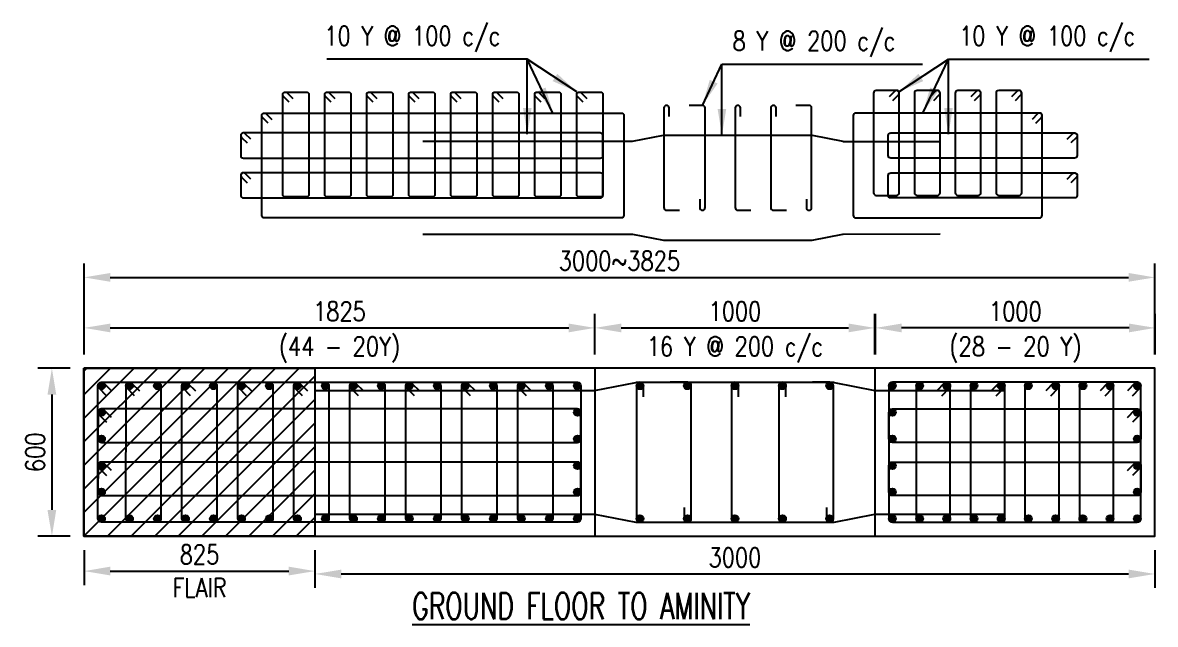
# Model space of a CAD drawing. Extents: x -69352 to 1013721, y -547461 to -186867.
# Drawn here: x 203665 to 219849, y -491610 to -483007 of the extents above; entities that cross this region are included whole.
import ezdxf
from ezdxf.enums import TextEntityAlignment as Align

# ---------------------------------------------------------------- set-up
doc = ezdxf.new("R2010")
doc.units = 0
doc.header["$LTSCALE"] = 500
doc.header["$MEASUREMENT"] = 0
doc.header["$PDMODE"] = 35
doc.header["$PDSIZE"] = -15
doc.linetypes.add('HIDDEN2', pattern=[0.1875, 0.125, -0.0625])
doc.layers.get('DEFPOINTS').update_dxf_attribs({"color": 4})
for name, color, linetype in [('S-COLUMN', 1, 'Continuous'), ('S-DIM-1', 5, 'Continuous'), ('S-REINFORCEMENT', 6, 'Continuous'), ('S-STIRUPS)', 3, 'Continuous'), ('S-TEXT', 2, 'Continuous'), ('S-TEXT-1 @ 1', 4, 'Continuous')]:
    doc.layers.add(name, color=color, linetype=linetype)
doc.styles.add('ROMANS', font='simplex.shx', dxfattribs={"width": 0.8, "height": 275})
doc.dimstyles.new('dim25', dxfattribs={"dimtxt": 250, "dimasz": 250, "dimexe": 200, "dimexo": 200, "dimgap": 100, "dimtad": 1, "dimdec": 0, "dimlfac": 0.25, "dimzin": 0, "dimdsep": 46, "dimtxsty": 'ROMANS', "dimcen": 0, "dimclrd": 5, "dimclre": 5, "dimclrt": 4, "dimadec": 0, "dimazin": 0, "dimtfac": 1, "dimtdec": 0, "dimtix": 1, "dimtofl": 0, "dimtmove": 2, "dimatfit": 3, "dimfxl": 0, "dimtolj": 1, "dimtzin": 0, "dimlwd": -1, "dimlwe": -1, "dimarcsym": 0})

# ---------------------------------------------------------------- blocks, each defined once
blk = doc.blocks.new('*D1314')
at = {"layer": 'DEFPOINTS', "color": 0}
for p in [(204542, -487949), (204083, -490349), (204542, -490349)]:
    blk.add_point(p, dxfattribs=at)
at = {"layer": 'S-DIM-1', "color": 5}
for p, q in [((204342, -487949), (203883, -487949)), ((204083, -488324), (204083, -489974)), ((204342, -490349), (203883, -490349))]:
    blk.add_line(p, q, dxfattribs=at)
for points in [[(204145, -488324), (204020, -488324), (204083, -487949)], [(204020, -489974), (204145, -489974), (204083, -490349)]]:
    blk.add_solid(points, dxfattribs=at)
at = {"layer": 'S-DIM-1', "color": 4, "insert": (203845, -489149), "char_height": 275, "attachment_point": 5, "rotation": 90, "style": 'ROMANS'}
blk.add_mtext('\\A1;{600}', dxfattribs=at)
blk = doc.blocks.new('*D1315')
at = {"layer": 'DEFPOINTS', "color": 0}
for p in [(219842, -486649), (204542, -487949), (219842, -487949)]:
    blk.add_point(p, dxfattribs=at)
at = {"layer": 'S-DIM-1', "color": 5}
for p, q in [((204542, -487749), (204542, -486449)), ((219842, -487749), (219842, -486449)), ((204917, -486649), (219467, -486649))]:
    blk.add_line(p, q, dxfattribs=at)
for points in [[(204917, -486586), (204917, -486711), (204542, -486649)], [(219467, -486711), (219467, -486586), (219842, -486649)]]:
    blk.add_solid(points, dxfattribs=at)
at = {"layer": 'S-DIM-1', "color": 4, "insert": (212192, -486411), "char_height": 275, "attachment_point": 5, "style": 'ROMANS'}
blk.add_mtext('\\A1;{3000~3825}', dxfattribs=at)
blk = doc.blocks.new('*D1316')
at = {"layer": 'DEFPOINTS', "color": 0}
for p in [(211842, -487371), (204542, -487949), (211842, -487949)]:
    blk.add_point(p, dxfattribs=at)
at = {"layer": 'S-DIM-1', "color": 5}
for p, q in [((204542, -487749), (204542, -487171)), ((211842, -487749), (211842, -487171)), ((204917, -487371), (211467, -487371))]:
    blk.add_line(p, q, dxfattribs=at)
for points in [[(204917, -487309), (204917, -487434), (204542, -487371)], [(211467, -487434), (211467, -487309), (211842, -487371)]]:
    blk.add_solid(points, dxfattribs=at)
at = {"layer": 'S-DIM-1', "color": 4, "char_height": 275, "attachment_point": 5, "style": 'ROMANS'}
for s, insert in [('\\A1;{\\Fsimplex.shx|c1;\\W0.8;1825', (208192, -487134)), ('(44 - 20Y)}', (208192, -487681))]:
    blk.add_mtext(s, dxfattribs=dict(at, insert=insert))
blk = doc.blocks.new('*D1317')
at = {"layer": 'DEFPOINTS', "color": 0}
for p in [(215842, -487371), (211842, -487949), (215842, -487949)]:
    blk.add_point(p, dxfattribs=at)
at = {"layer": 'S-DIM-1', "color": 5}
for p, q in [((211842, -487749), (211842, -487171)), ((215842, -487749), (215842, -487171)), ((212217, -487371), (215467, -487371))]:
    blk.add_line(p, q, dxfattribs=at)
for points in [[(212217, -487309), (212217, -487434), (211842, -487371)], [(215467, -487434), (215467, -487309), (215842, -487371)]]:
    blk.add_solid(points, dxfattribs=at)
at = {"layer": 'S-DIM-1', "color": 4, "char_height": 275, "attachment_point": 5, "style": 'ROMANS'}
for s, insert in [('\\A1;{\\Fsimplex.shx|c1;\\W0.8;1000', (213842, -487134)), ('16 Y @ 200 c/c}', (213842, -487681))]:
    blk.add_mtext(s, dxfattribs=dict(at, insert=insert))
blk = doc.blocks.new('*D1318')
at = {"layer": 'DEFPOINTS', "color": 0}
for p in [(215849, -487371), (215849, -487949), (219849, -487949)]:
    blk.add_point(p, dxfattribs=at)
at = {"layer": 'S-DIM-1', "color": 5}
for p, q in [((215849, -487749), (215849, -487171)), ((219849, -487749), (219849, -487171)), ((219474, -487371), (216224, -487371))]:
    blk.add_line(p, q, dxfattribs=at)
for points in [[(216224, -487309), (216224, -487434), (215849, -487371)], [(219474, -487434), (219474, -487309), (219849, -487371)]]:
    blk.add_solid(points, dxfattribs=at)
at = {"layer": 'S-DIM-1', "color": 4, "char_height": 275, "attachment_point": 5, "style": 'ROMANS'}
for s, insert in [('\\A1;\\Fsimplex.shx|c1;\\W0.8;1000', (217849, -487134)), ('(28 - 20 Y)', (217849, -487681))]:
    blk.add_mtext(s, dxfattribs=dict(at, insert=insert))
blk = doc.blocks.new('*D1319')
at = {"layer": 'DEFPOINTS', "color": 0}
for p in [(204542, -490349), (207842, -490349), (207842, -490848)]:
    blk.add_point(p, dxfattribs=at)
at = {"layer": 'S-DIM-1', "color": 5}
for p, q in [((204542, -490549), (204542, -491048)), ((207842, -490549), (207842, -491048)), ((204917, -490848), (207467, -490848))]:
    blk.add_line(p, q, dxfattribs=at)
for points in [[(204917, -490785), (204917, -490910), (204542, -490848)], [(207467, -490910), (207467, -490785), (207842, -490848)]]:
    blk.add_solid(points, dxfattribs=at)
at = {"layer": 'S-DIM-1', "color": 4, "char_height": 275, "attachment_point": 5, "style": 'ROMANS'}
for s, insert in [('\\A1;825', (206192, -490610)), ('FLAIR', (206192, -491085))]:
    blk.add_mtext(s, dxfattribs=dict(at, insert=insert))
blk = doc.blocks.new('*D1320')
at = {"layer": 'DEFPOINTS', "color": 0}
for p in [(207842, -490349), (219842, -490349), (219842, -490889)]:
    blk.add_point(p, dxfattribs=at)
at = {"layer": 'S-DIM-1', "color": 5}
for p, q in [((207842, -490549), (207842, -491089)), ((219842, -490549), (219842, -491089)), ((208217, -490889), (219467, -490889))]:
    blk.add_line(p, q, dxfattribs=at)
for points in [[(208217, -490827), (208217, -490952), (207842, -490889)], [(219467, -490952), (219467, -490827), (219842, -490889)]]:
    blk.add_solid(points, dxfattribs=at)
at = {"layer": 'S-DIM-1', "color": 4, "insert": (213842, -490652), "char_height": 275, "attachment_point": 5, "style": 'ROMANS'}
blk.add_mtext('\\A1;3000', dxfattribs=at)

msp = doc.modelspace()

# ---------------------------------------------------------------- hatches: boundary and pattern name
at = {"layer": 'S-COLUMN', "linetype": 'HIDDEN2', "ltscale": 1000}
h = msp.add_hatch(dxfattribs=at)
h.set_pattern_fill('ANSI31', color=252, scale=75)
h.set_pattern_definition([(45, (204541.5, -490348.87), (-168.38, 168.38), [])])
h.paths.add_polyline_path([(204541.506, -487948.872), (204541.506, -490348.872), (207841.506, -490348.872), (207841.506, -487948.872)])

# ---------------------------------------------------------------- linework, layer by layer
at = {"layer": 'S-COLUMN', "color": 8, "linetype": 'HIDDEN2', "ltscale": 1000}
for p, q in [((211841.506, -487948.872), (211841.506, -490348.872)), ((215841.506, -487948.872), (215841.506, -490348.872))]:
    msp.add_line(p, q, dxfattribs=at)
at = {"layer": 'S-COLUMN', "color": 10, "linetype": 'HIDDEN2', "ltscale": 1000}
msp.add_lwpolyline([(204541.506, -487948.872), (207841.506, -487948.872), (207841.506, -490348.872), (204541.506, -490348.872)], close=True, dxfattribs=at)
at = {"layer": 'S-COLUMN', "color": 10, "ltscale": 5}
msp.add_lwpolyline([(204541.506, -487948.872), (204541.506, -490348.872), (219841.506, -490348.872), (219841.506, -487948.872)], close=True, dxfattribs=at)
at = {"layer": 'S-REINFORCEMENT', "color": 5, "const_width": 50}
for points in [[(204791.506, -488173.867, -1), (204791.506, -488223.867, -1)], [(205191.505, -488173.867, 1), (205191.505, -488223.867, 1)], [(205591.505, -488173.867, 1), (205591.505, -488223.867, 1)], [(205991.505, -488173.868, 1), (205991.505, -488223.868, 1)], [(206391.504, -488173.868, 1), (206391.504, -488223.868, 1)], [(206791.504, -488173.868, 1), (206791.504, -488223.868, 1)], [(207191.503, -488173.869, 1), (207191.503, -488223.869, 1)], [(207591.503, -488173.869, 1), (207591.503, -488223.869, 1)], [(207991.503, -488173.869, 1), (207991.503, -488223.869, 1)], [(208391.502, -488173.869, 1), (208391.502, -488223.869, 1)], [(208791.502, -488173.87, 1), (208791.502, -488223.87, 1)], [(209191.502, -488173.87, 1), (209191.502, -488223.87, 1)], [(209591.501, -488173.87, 1), (209591.501, -488223.87, 1)], [(209991.501, -488173.871, 1), (209991.501, -488223.871, 1)], [(210391.501, -488173.871, 1), (210391.501, -488223.871, 1)], [(210791.5, -488173.871, 1), (210791.5, -488223.871, 1)], [(211191.5, -488173.871, 1), (211191.5, -488223.871, 1)], [(211591.501, -488173.867, 1), (211591.501, -488223.867, 1)], [(212510.129, -488198.873, -1), (212460.129, -488198.873, -1)], [(213138.793, -488198.866, 1), (213188.793, -488198.866, 1)], [(213867.469, -488198.867, -1), (213817.469, -488198.867, -1)], [(214546.148, -488198.867, -1), (214496.148, -488198.867, -1)], [(215169.609, -488198.872, 1), (215219.609, -488198.872, 1)], [(216091.512, -488173.867, -1), (216091.512, -488223.867, -1)], [(216480.403, -488173.834, -1), (216480.403, -488223.834, -1)], [(216869.291, -488173.835, -1), (216869.291, -488223.835, -1)], [(217258.179, -488173.835, -1), (217258.179, -488223.835, -1)], [(217647.068, -488173.836, -1), (217647.068, -488223.836, -1)], [(218035.956, -488173.837, -1), (218035.956, -488223.837, -1)], [(218424.844, -488173.837, -1), (218424.844, -488223.837, -1)], [(218813.733, -488173.838, -1), (218813.733, -488223.838, -1)], [(219202.621, -488173.838, -1), (219202.621, -488223.838, -1)], [(219591.507, -488173.867, 1), (219591.507, -488223.867, 1)], [(204791.506, -488603.893, 1), (204791.506, -488553.893, 1)], [(211591.5, -488603.893, -1), (211591.5, -488553.893, -1)], [(216091.513, -488603.893, 1), (216091.513, -488553.893, 1)], [(219591.507, -488603.893, -1), (219591.507, -488553.893, -1)], [(204791.506, -488983.889, 1), (204791.506, -488933.889, 1)], [(211591.5, -488983.889, -1), (211591.5, -488933.889, -1)], [(216091.513, -488983.889, 1), (216091.513, -488933.889, 1)], [(219591.507, -488983.889, -1), (219591.507, -488933.889, -1)], [(204791.506, -489363.885, 1), (204791.506, -489313.885, 1)], [(211591.5, -489363.885, -1), (211591.5, -489313.885, -1)], [(216091.513, -489363.885, 1), (216091.513, -489313.885, 1)], [(219591.507, -489363.885, -1), (219591.507, -489313.885, -1)], [(204791.506, -489743.881, 1), (204791.506, -489693.881, 1)], [(211591.5, -489743.881, -1), (211591.5, -489693.881, -1)], [(216091.513, -489743.881, 1), (216091.513, -489693.881, 1)], [(219591.507, -489743.881, -1), (219591.507, -489693.881, -1)], [(204791.506, -490123.876, 1), (204791.506, -490073.876, 1)], [(205191.505, -490123.877, -1), (205191.505, -490073.877, -1)], [(205591.505, -490123.877, -1), (205591.505, -490073.877, -1)], [(205991.505, -490123.877, -1), (205991.505, -490073.877, -1)], [(206391.504, -490123.878, -1), (206391.504, -490073.878, -1)], [(206791.504, -490123.878, -1), (206791.504, -490073.878, -1)], [(207191.503, -490123.878, -1), (207191.503, -490073.878, -1)], [(207591.503, -490123.878, -1), (207591.503, -490073.878, -1)], [(207991.503, -490123.879, -1), (207991.503, -490073.879, -1)], [(208391.502, -490123.879, -1), (208391.502, -490073.879, -1)], [(208791.502, -490123.879, -1), (208791.502, -490073.879, -1)], [(209191.502, -490123.879, -1), (209191.502, -490073.879, -1)], [(209591.501, -490123.88, -1), (209591.501, -490073.88, -1)], [(209991.501, -490123.88, -1), (209991.501, -490073.88, -1)], [(210391.501, -490123.88, -1), (210391.501, -490073.88, -1)], [(210791.5, -490123.881, -1), (210791.5, -490073.881, -1)], [(211191.5, -490123.881, -1), (211191.5, -490073.881, -1)], [(211591.501, -490123.876, -1), (211591.501, -490073.876, -1)], [(212510.129, -490098.637, 1), (212460.129, -490098.637, 1)], [(213138.793, -490098.63, -1), (213188.793, -490098.63, -1)], [(213867.469, -490098.631, 1), (213817.469, -490098.631, 1)], [(214546.148, -490098.631, 1), (214496.148, -490098.631, 1)], [(215169.609, -490098.636, -1), (215219.609, -490098.636, -1)], [(216091.512, -490123.876, 1), (216091.512, -490073.876, 1)], [(216480.403, -490123.844, 1), (216480.403, -490073.844, 1)], [(216869.291, -490123.844, 1), (216869.291, -490073.844, 1)], [(217258.179, -490123.845, 1), (217258.179, -490073.845, 1)], [(217647.068, -490123.846, 1), (217647.068, -490073.846, 1)], [(218035.956, -490123.846, 1), (218035.956, -490073.846, 1)], [(218424.844, -490123.847, 1), (218424.844, -490073.847, 1)], [(218813.733, -490123.847, 1), (218813.733, -490073.847, 1)], [(219202.621, -490123.848, 1), (219202.621, -490073.848, 1)], [(219591.507, -490123.876, -1), (219591.507, -490073.876, -1)]]:
    msp.add_lwpolyline(points, format="xyb", close=True, dxfattribs=at)
at = {"layer": 'S-REINFORCEMENT', "color": 5}
for centre in [(204791.506, -488198.867, -1832875.908), (205191.505, -488198.867, -1725061.202), (205591.505, -488198.867, -1617246.496), (205991.505, -488198.868, -1509431.79), (206391.504, -488198.868, -1401617.084), (206791.504, -488198.868, -1293802.378), (207191.503, -488198.869, -1185987.672), (207591.503, -488198.869, -1078172.966), (207991.503, -488198.869, -970358.261), (208391.502, -488198.869, -862543.555), (208791.502, -488198.87, -754728.849), (209191.502, -488198.87, -646914.143), (209591.501, -488198.87, -539099.437), (209991.501, -488198.871, -431284.731), (210391.501, -488198.871, -323470.025), (210791.5, -488198.871, -215655.319), (211191.5, -488198.871, -107840.613), (211591.501, -488198.867, -1832901.815), (212485.129, -488198.873, 0), (213163.793, -488198.866, -25), (213842.469, -488198.867, -25), (214521.148, -488198.867, -25), (215194.609, -488198.872, 0), (216091.512, -488198.867, -1832875.908), (216480.403, -488198.834, -1629248.029), (216869.291, -488198.835, -1425595.15), (217258.179, -488198.835, -1221942.272), (217647.068, -488198.836, -1018289.393), (218035.956, -488198.837, -814636.514), (218424.844, -488198.837, -610983.636), (218813.733, -488198.838, -407330.757), (219202.621, -488198.838, -203677.879), (219591.507, -488198.867, -1832875.908), (204791.506, -488578.893, -366595.182), (211591.5, -488578.893, -366621.089), (216091.513, -488578.893, -366595.182), (219591.507, -488578.893, -366595.182), (204791.506, -488958.889, -733165.363), (211591.5, -488958.889, -733191.271), (216091.513, -488958.889, -733165.363), (219591.507, -488958.889, -733165.363), (204791.506, -489338.885, -1099735.545), (211591.5, -489338.885, -1099761.452), (216091.513, -489338.885, -1099735.545), (219591.507, -489338.885, -1099735.545), (204791.506, -489718.881, -1466305.726), (211591.5, -489718.881, -1466331.634), (216091.513, -489718.881, -1466305.726), (219591.507, -489718.881, -1466305.726), (204791.506, -490098.876, -1832875.908), (205191.505, -490098.877, -1725061.202), (205591.505, -490098.877, -1617246.496), (205991.505, -490098.877, -1509431.79), (206391.504, -490098.878, -1401617.084), (206791.504, -490098.878, -1293802.378), (207191.503, -490098.878, -1185987.672), (207591.503, -490098.878, -1078172.966), (207991.503, -490098.879, -970358.261), (208391.502, -490098.879, -862543.555), (208791.502, -490098.879, -754728.849), (209191.502, -490098.879, -646914.143), (209591.501, -490098.88, -539099.437), (209991.501, -490098.88, -431284.731), (210391.501, -490098.88, -323470.025), (210791.5, -490098.881, -215655.319), (211191.5, -490098.881, -107840.613), (211591.501, -490098.876, -1832901.815), (212485.129, -490098.637, 0), (213163.793, -490098.63, -25), (213842.469, -490098.631, -25), (214521.148, -490098.631, -25), (215194.609, -490098.636, 0), (216091.512, -490098.876, -1832875.908), (216480.403, -490098.844, -1629248.029), (216869.291, -490098.844, -1425595.15), (217258.179, -490098.845, -1221942.272), (217647.068, -490098.846, -1018289.393), (218035.956, -490098.846, -814636.514), (218424.844, -490098.847, -610983.636), (218813.733, -490098.847, -407330.757), (219202.621, -490098.848, -203677.879), (219591.507, -490098.876, -1832875.908)]:
    msp.add_circle(centre, 50, dxfattribs=at)
at = {"layer": 'S-STIRUPS)', "color": 8}
for points in [[(207471.768, -484142.172), (207392.218, -484062.622, -0.668179418), (207418.735, -483998.606), (207718.604, -483998.619, -0.414213562), (207756.104, -484036.119), (207755.973, -485461.114, -0.414213562), (207718.473, -485498.614), (207418.603, -485498.601, -0.414213562), (207381.103, -485461.101), (207381.235, -484036.106, -0.668179418), (207445.25, -484009.589), (207524.801, -484089.139)], [(208071.768, -484142.172), (207992.217, -484062.622, -0.668179418), (208018.734, -483998.606), (208318.604, -483998.619, -0.414213562), (208356.104, -484036.119), (208355.972, -485461.115, -0.414213562), (208318.472, -485498.615), (208018.602, -485498.602, -0.414213562), (207981.102, -485461.102), (207981.234, -484036.107, -0.668179418), (208045.25, -484009.589), (208124.8, -484089.139)], [(208671.767, -484142.173), (208592.216, -484062.623, -0.668179418), (208618.734, -483998.607), (208918.603, -483998.62, -0.414213562), (208956.103, -484036.12), (208955.971, -485461.115, -0.414213562), (208918.471, -485498.615), (208618.602, -485498.602, -0.414213562), (208581.102, -485461.102), (208581.234, -484036.107, -0.668179418), (208645.249, -484009.59), (208724.8, -484089.139)], [(209271.766, -484142.173), (209192.216, -484062.623, -0.668179418), (209218.733, -483998.607), (209518.603, -483998.62, -0.414213562), (209556.103, -484036.12), (209555.971, -485461.116, -0.414213562), (209518.471, -485498.616), (209218.601, -485498.602, -0.414213562), (209181.101, -485461.102), (209181.233, -484036.108, -0.668179418), (209245.249, -484009.59), (209324.799, -484089.14)], [(209871.766, -484142.174), (209792.215, -484062.624, -0.668179418), (209818.732, -483998.608), (210118.602, -483998.621, -0.414213562), (210156.102, -484036.121), (210155.97, -485461.116, -0.414213562), (210118.47, -485498.616), (209818.601, -485498.603, -0.414213562), (209781.101, -485461.103), (209781.232, -484036.108, -0.668179418), (209845.248, -484009.59), (209924.799, -484089.14)], [(210471.765, -484142.174), (210392.215, -484062.624, -0.668179418), (210418.732, -483998.608), (210718.602, -483998.621, -0.414213562), (210756.102, -484036.121), (210755.97, -485461.116, -0.414213562), (210718.47, -485498.616), (210418.6, -485498.603, -0.414213562), (210381.1, -485461.103), (210381.232, -484036.108, -0.668179418), (210445.248, -484009.591), (210524.798, -484089.141)], [(211071.765, -484142.174), (210992.214, -484062.624, -0.668179418), (211018.731, -483998.609), (211318.601, -483998.622, -0.414213562), (211356.101, -484036.122), (211355.969, -485461.117, -0.414213562), (211318.469, -485498.617), (211018.599, -485498.604, -0.414213562), (210981.099, -485461.104), (210981.231, -484036.109, -0.668179418), (211045.247, -484009.591), (211124.798, -484089.141)], [(211671.764, -484142.175), (211592.214, -484062.625, -0.668179418), (211618.731, -483998.609), (211918.6, -483998.622, -0.414213562), (211956.1, -484036.122), (211955.969, -485461.117, -0.414213562), (211918.469, -485498.617), (211618.599, -485498.604, -0.414213562), (211581.099, -485461.104), (211581.231, -484036.109, -0.668179418), (211645.246, -484009.592), (211724.797, -484089.142)], [(216099.407, -484120.568), (216178.957, -484041.018, 0.668179418), (216152.44, -483977.002), (215860.904, -483977.014, 0.414213562), (215823.404, -484014.514), (215823.536, -485439.51, 0.414213562), (215861.036, -485477.01), (216152.572, -485476.997, 0.414213562), (216190.072, -485439.497), (216189.94, -484014.502, 0.668179418), (216125.924, -483987.985), (216046.374, -484067.534)], [(216682.739, -484120.569), (216762.29, -484041.019, 0.668179418), (216735.773, -483977.003), (216444.236, -483977.015, 0.414213562), (216406.736, -484014.515), (216406.868, -485439.51, 0.414213562), (216444.368, -485477.01), (216735.904, -485476.998, 0.414213562), (216773.404, -485439.498), (216773.273, -484014.503, 0.668179418), (216709.257, -483987.985), (216629.706, -484067.535)], [(217266.072, -484120.569), (217345.622, -484041.019, 0.668179418), (217319.105, -483977.004), (217027.569, -483977.016, 0.414213562), (216990.069, -484014.516), (216990.201, -485439.511, 0.414213562), (217027.701, -485477.011), (217319.237, -485476.999, 0.414213562), (217356.737, -485439.499), (217356.605, -484014.504, 0.668179418), (217292.589, -483987.986), (217213.039, -484067.536)], [(217849.404, -484120.57), (217928.955, -484041.02, 0.668179418), (217902.438, -483977.004), (217610.901, -483977.017, 0.414213562), (217573.401, -484014.517), (217573.533, -485439.512, 0.414213562), (217611.033, -485477.012), (217902.569, -485477, 0.414213562), (217940.069, -485439.5), (217939.938, -484014.505, 0.668179418), (217875.922, -483987.987), (217796.371, -484067.537)], [(212902.436, -484346.575), (212902.436, -484226.575, 1), (212827.436, -484226.575), (212827.436, -485651.575, 0.414213562), (212864.936, -485689.075), (213052.436, -485689.075)], [(213339.875, -485531.571), (213339.875, -485651.571, 1), (213414.875, -485651.571), (213414.875, -484226.571, 0.414213562), (213377.375, -484189.071), (213189.875, -484189.071)], [(213920.441, -484346.571), (213920.441, -484226.571, 1), (213845.441, -484226.571), (213845.441, -485651.571, 0.414213562), (213882.941, -485689.071), (214070.441, -485689.071)], [(214429.45, -484346.571), (214429.45, -484226.571, 1), (214354.45, -484226.571), (214354.45, -485651.571, 0.414213562), (214391.95, -485689.071), (214579.45, -485689.071)], [(214862.987, -485531.575), (214862.987, -485651.575, 1), (214937.987, -485651.575), (214937.987, -484226.576, 0.414213562), (214900.487, -484189.076), (214712.987, -484189.076)], [(207171.637, -484442.164), (207092.086, -484362.614, -0.668179418), (207118.603, -484298.598), (212218.598, -484298.597, -0.414213562), (212256.098, -484336.097), (212256.099, -485761.097, -0.414213562), (212218.599, -485798.597), (207118.604, -485798.598, -0.414213562), (207081.104, -485761.098), (207081.103, -484336.098, -0.668179418), (207145.119, -484309.58), (207224.67, -484389.13)], [(218141.2, -484442.164), (218220.75, -484362.614, 0.668179418), (218194.233, -484298.598), (215569.238, -484298.598, 0.414213562), (215531.738, -484336.098), (215531.738, -485761.098, 0.414213562), (215569.238, -485798.598), (218194.233, -485798.598, 0.414213562), (218231.733, -485761.098), (218231.733, -484336.098, 0.668179418), (218167.718, -484309.581), (218088.167, -484389.131)], [(206924.712, -484674.193), (206845.166, -484594.639, 0.668179418), (206781.149, -484621.153), (206781.103, -484906.089, 0.414213562), (206818.601, -484943.591), (211918.642, -484943.621, 0.414213562), (211956.144, -484906.123), (211956.099, -484621.096, 0.414213562), (211918.6, -484583.594), (206818.651, -484583.655, 0.668179418), (206792.13, -484647.669), (206871.676, -484727.224)], [(209381.742, -484703.396), (212373.267, -484703.444, 0.039395714), (212379.149, -484702.98), (212821.554, -484616.694, -0.039395714), (212827.436, -484616.23), (214941.913, -484616.229, -0.037467478), (214947.509, -484616.649), (215381.733, -484703.444, 0.037467478), (215387.33, -484703.864), (216773.277, -484703.819)], [(218588.125, -484674.193), (218667.671, -484594.639, -0.668179418), (218731.688, -484621.153), (218731.734, -484906.09, -0.414213562), (218694.235, -484943.591), (216069.195, -484943.622, -0.414213562), (216031.693, -484906.123), (216031.738, -484621.096, -0.414213562), (216069.236, -484583.594), (218694.186, -484583.655, -0.668179418), (218720.707, -484647.67), (218641.161, -484727.224)], [(206924.712, -485244.206), (206845.166, -485164.652, 0.668179418), (206781.148, -485191.166), (206781.103, -485476.103, 0.414213562), (206818.601, -485513.604), (211918.642, -485513.634, 0.414213562), (211956.144, -485476.136), (211956.099, -485191.109, 0.414213562), (211918.6, -485153.607), (206818.65, -485153.668, 0.668179418), (206792.13, -485217.682), (206871.676, -485297.237)], [(218588.125, -485244.207), (218667.671, -485164.652, -0.668179418), (218731.688, -485191.167), (218731.734, -485476.103, -0.414213562), (218694.235, -485513.605), (216069.195, -485513.635, -0.414213562), (216031.693, -485476.136), (216031.738, -485191.109, -0.414213562), (216069.236, -485153.608), (218694.186, -485153.668, -0.668179418), (218720.707, -485217.683), (218641.161, -485297.237)], [(209381.619, -486028.883), (212373.267, -486029.014, -0.039395714), (212379.149, -486029.479), (212821.554, -486115.765, 0.039395714), (212827.436, -486116.229), (214941.913, -486116.229, 0.037467478), (214947.509, -486115.809), (215381.733, -486029.014, -0.037467478), (215387.33, -486028.594), (216773.4, -486028.466)], [(204862.218, -488340.293), (204756.15, -488234.227, -0.668179418), (204791.506, -488148.872), (211591.499, -488148.872, -0.414213562), (211641.499, -488198.872), (211641.5, -490098.872, -0.414213562), (211591.5, -490148.872), (204791.507, -490148.872, -0.414213562), (204741.507, -490098.872), (204741.506, -488198.872, -0.668179418), (204826.86, -488163.516), (204932.928, -488269.582)], [(205262.392, -488340.304), (205156.325, -488234.238, -0.668179418), (205191.681, -488148.883), (205591.507, -488148.9, -0.414213562), (205641.507, -488198.9), (205641.332, -490098.894, -0.414213562), (205591.332, -490148.894), (205191.505, -490148.877, -0.414213562), (205141.505, -490098.877), (205141.681, -488198.883, -0.668179418), (205227.035, -488163.527), (205333.103, -488269.593)], [(206062.392, -488340.305), (205956.324, -488234.238, -0.668179418), (205991.68, -488148.884), (206391.507, -488148.901, -0.414213562), (206441.507, -488198.901), (206441.331, -490098.895, -0.414213562), (206391.331, -490148.895), (205991.505, -490148.877, -0.414213562), (205941.505, -490098.877), (205941.68, -488198.884, -0.668179418), (206027.035, -488163.527), (206133.102, -488269.594)], [(206862.391, -488340.305), (206756.323, -488234.239, -0.668179418), (206791.68, -488148.884), (207191.506, -488148.902, -0.414213562), (207241.506, -488198.902), (207241.33, -490098.895, -0.414213562), (207191.33, -490148.895), (206791.504, -490148.878, -0.414213562), (206741.504, -490098.878), (206741.68, -488198.885, -0.668179418), (206827.034, -488163.528), (206933.101, -488269.594)], [(207662.39, -488340.306), (207556.323, -488234.239, -0.668179418), (207591.679, -488148.885), (207991.505, -488148.902, -0.414213562), (208041.505, -488198.902), (208041.329, -490098.896, -0.414213562), (207991.329, -490148.896), (207591.503, -490148.878, -0.414213562), (207541.503, -490098.878), (207541.679, -488198.885, -0.668179418), (207627.033, -488163.528), (207733.101, -488269.595)], [(207841.518, -488265.093), (211830.217, -488265.158, 0.039395714), (211838.06, -488264.539), (212427.933, -488149.491, -0.039395714), (212435.776, -488148.872), (215255.079, -488148.872, -0.037467478), (215262.541, -488149.432), (215841.506, -488265.158, 0.037467478), (215848.968, -488265.718), (217696.898, -488265.658)], [(208462.389, -488340.306), (208356.322, -488234.24, -0.668179418), (208391.678, -488148.885), (208791.504, -488148.903, -0.414213562), (208841.504, -488198.903), (208841.329, -490098.896, -0.414213562), (208791.329, -490148.896), (208391.502, -490148.879, -0.414213562), (208341.502, -490098.879), (208341.678, -488198.886, -0.668179418), (208427.032, -488163.529), (208533.1, -488269.595)], [(209262.389, -488340.307), (209156.321, -488234.24, -0.668179418), (209191.677, -488148.886), (209591.504, -488148.903, -0.414213562), (209641.504, -488198.903), (209641.328, -490098.897, -0.414213562), (209591.328, -490148.897), (209191.502, -490148.879, -0.414213562), (209141.502, -490098.879), (209141.677, -488198.886, -0.668179418), (209227.032, -488163.529), (209333.099, -488269.596)], [(210062.388, -488340.308), (209956.32, -488234.241, -0.668179418), (209991.677, -488148.886), (210391.503, -488148.904, -0.414213562), (210441.503, -488198.904), (210441.327, -490098.897, -0.414213562), (210391.327, -490148.897), (209991.501, -490148.88, -0.414213562), (209941.501, -490098.88), (209941.677, -488198.887, -0.668179418), (210027.031, -488163.53), (210133.098, -488269.597)], [(210862.387, -488340.308), (210756.32, -488234.242, -0.668179418), (210791.676, -488148.887), (211191.502, -488148.904, -0.414213562), (211241.502, -488198.904), (211241.326, -490098.898, -0.414213562), (211191.326, -490148.898), (210791.5, -490148.881, -0.414213562), (210741.5, -490098.881), (210741.676, -488198.887, -0.668179418), (210827.03, -488163.531), (210933.098, -488269.597)], [(212535.776, -488358.872), (212535.776, -488198.872, 1), (212435.776, -488198.872), (212435.776, -490098.871, 0.414213562), (212485.776, -490148.871), (212735.776, -490148.871)], [(213119.028, -489938.865), (213119.028, -490098.865, 1), (213219.028, -490098.865), (213219.028, -488198.866, 0.414213562), (213169.028, -488148.866), (212919.028, -488148.866)], [(213893.116, -488358.866), (213893.116, -488198.866, 1), (213793.116, -488198.866), (213793.116, -490098.866, 0.414213562), (213843.116, -490148.866), (214093.116, -490148.866)], [(214571.795, -488358.866), (214571.795, -488198.866, 1), (214471.795, -488198.866), (214471.795, -490098.866, 0.414213562), (214521.795, -490148.866), (214771.795, -490148.866)], [(215149.844, -489938.872), (215149.844, -490098.872, 1), (215249.844, -490098.872), (215249.844, -488198.872, 0.414213562), (215199.844, -488148.872), (214949.844, -488148.872)], [(219520.795, -488340.293), (219626.863, -488234.227, 0.668179418), (219591.506, -488148.872), (216091.513, -488148.872, 0.414213562), (216041.513, -488198.872), (216041.513, -490098.872, 0.414213562), (216091.513, -490148.872), (219591.506, -490148.872, 0.414213562), (219641.506, -490098.872), (219641.506, -488198.872, 0.668179418), (219556.152, -488163.516), (219450.085, -488269.582)], [(216798.404, -488340.272), (216904.471, -488234.205, 0.668179418), (216869.115, -488148.851), (216480.4, -488148.867, 0.414213562), (216430.4, -488198.867), (216430.576, -490098.861, 0.414213562), (216480.576, -490148.861), (216869.291, -490148.844, 0.414213562), (216919.291, -490098.844), (216919.115, -488198.851, 0.668179418), (216833.761, -488163.494), (216727.694, -488269.561)], [(217576.181, -488340.273), (217682.248, -488234.206, 0.668179418), (217646.892, -488148.852), (217258.177, -488148.869, 0.414213562), (217208.177, -488198.869), (217208.353, -490098.862, 0.414213562), (217258.353, -490148.862), (217647.068, -490148.846, 0.414213562), (217697.068, -490098.846), (217696.892, -488198.852, 0.668179418), (217611.538, -488163.495), (217505.47, -488269.562)], [(218353.957, -488340.274), (218460.025, -488234.208, 0.668179418), (218424.669, -488148.853), (218035.954, -488148.87, 0.414213562), (217985.954, -488198.87), (217986.129, -490098.863, 0.414213562), (218036.129, -490148.863), (218424.844, -490148.847, 0.414213562), (218474.844, -490098.847), (218474.669, -488198.853, 0.668179418), (218389.314, -488163.497), (218283.247, -488269.563)], [(219131.734, -488340.275), (219237.802, -488234.209, 0.668179418), (219202.445, -488148.854), (218813.73, -488148.871, 0.414213562), (218763.73, -488198.871), (218763.906, -490098.864, 0.414213562), (218813.906, -490148.864), (219202.621, -490148.848, 0.414213562), (219252.621, -490098.848), (219252.445, -488198.855, 0.668179418), (219167.091, -488163.498), (219061.024, -488269.564)], [(204932.984, -488649.666), (204826.922, -488543.594, 0.668179418), (204741.566, -488578.946), (204741.506, -488958.861, 0.414213562), (204791.504, -489008.863), (211591.558, -489008.903, 0.414213562), (211641.56, -488958.906), (211641.5, -488578.87, 0.414213562), (211591.502, -488528.867), (204791.569, -488528.948, 0.668179418), (204756.208, -488614.301), (204862.27, -488720.373)], [(219450.028, -488649.666), (219556.09, -488543.594, -0.668179418), (219641.446, -488578.946), (219641.507, -488958.861, -0.414213562), (219591.509, -489008.863), (216091.455, -489008.903, -0.414213562), (216041.453, -488958.906), (216041.513, -488578.87, -0.414213562), (216091.51, -488528.867), (219591.444, -488528.948, -0.668179418), (219626.804, -488614.301), (219520.743, -488720.373)], [(204932.984, -489409.684), (204826.922, -489303.611, 0.668179418), (204741.566, -489338.963), (204741.506, -489718.878, 0.414213562), (204791.503, -489768.881), (211591.558, -489768.921, 0.414213562), (211641.56, -489718.923), (211641.5, -489338.887, 0.414213562), (211591.502, -489288.885), (204791.569, -489288.966, 0.668179418), (204756.208, -489374.318), (204862.27, -489480.391)], [(219450.028, -489409.684), (219556.09, -489303.611, -0.668179418), (219641.446, -489338.963), (219641.507, -489718.878, -0.414213562), (219591.509, -489768.881), (216091.455, -489768.921, -0.414213562), (216041.453, -489718.923), (216041.513, -489338.887, -0.414213562), (216091.511, -489288.885), (219591.444, -489288.966, -0.668179418), (219626.804, -489374.318), (219520.743, -489480.391)], [(207841.354, -490032.41), (211830.217, -490032.585, -0.039395714), (211838.06, -490033.204), (212427.933, -490148.252, 0.039395714), (212435.776, -490148.871), (215255.079, -490148.871, 0.037467478), (215262.541, -490148.312), (215841.506, -490032.585, -0.037467478), (215848.968, -490032.025), (217697.062, -490031.854)]]:
    msp.add_lwpolyline(points, format="xyb", dxfattribs=at)

# ---------------------------------------------------------------- texts
at = {"layer": 'S-TEXT', "style": 'ROMANS', "width": 0.7}
msp.add_text('%%UGROUND FLOOR TO AMINITY', height=375, dxfattribs=at).set_placement((209230.559, -491534.527))
at = {"layer": 'S-TEXT-1 @ 1', "ltscale": 2500, "style": 'ROMANS', "width": 0.8}
for s, p in [('10 Y @ 100 c/c', (207974.297, -483196.489, -7937151.035)), ('8 Y @ 200 c/c', (213808.111, -483267.908, -7937151.035)), ('10 Y @ 100 c/c', (217045.052, -483196.489, -7937151.035))]:
    msp.add_text(s, height=275, dxfattribs=at).set_placement(p, align=Align.MIDDLE_LEFT)

# ---------------------------------------------------------------- dimensions: what is measured, and where the dimension line sits
at = {"layer": 'S-DIM-1'}
for base, p1, p2, text, picture, middle in [((219841.506, -486648.516, 1832875.908), (204541.506, -487948.872, 2721831.497), (219841.506, -487948.872, -3665751.815), '{3000~3825}', '*D1315', (212191.506, -486411.016, 1832875.908)), ((215841.506, -487371.148, 2721831.497), (211841.506, -487948.872, 2721831.497), (215841.506, -487948.872, 2721831.497), '{\\Fsimplex.shx|c1;\\W0.8;<>\\X16 Y @ 200 c/c}', '*D1317', (213841.506, -487371.148, 2721831.497)), ((211841.506, -487371.148, 2721831.497), (204541.506, -487948.872, 1832875.908), (211841.506, -487948.872), '{\\Fsimplex.shx|c1;\\W0.8;<>\\X(44 - 20Y)}', '*D1316', (208191.506, -487371.148, 2721831.497)), ((207841.506, -490847.659, -1769128.568), (204541.506, -490348.872, -1832875.908), (207841.506, -490348.872), '<>\\XFLAIR', '*D1319', (206191.506, -490847.659, -1769128.568))]:
    dim = msp.add_linear_dim(base=base, p1=p1, p2=p2, text=text, dimstyle='dim25', override={"dimtxt": 375, "dimasz": 375, "dimtxsty": 'ROMANS', "dimtmove": 0}, dxfattribs=at)
    dim.commit()
    dim.dimension.update_dxf_attribs({"geometry": picture, "text_midpoint": middle})
for base, p1, p2, angle, text, picture, middle in [((215849.349, -487371.148, 2721831.497), (219849.349, -487948.872, 1832875.908), (215849.349, -487948.872, 0), 180, '\\Fsimplex.shx|c1;\\W0.8;<>\\X(28 - 20 Y)', '*D1318', (217849.349, -487371.148, 2721831.497)), ((204082.937, -490348.872, -1832875.908), (204541.506, -487948.872, -1832875.908), (204541.506, -490348.872, -1832875.908), 90, '{<>}', '*D1314', (203845.437, -489148.872, -1832875.908))]:
    dim = msp.add_linear_dim(base=base, p1=p1, p2=p2, angle=angle, text=text, dimstyle='dim25', override={"dimtxt": 375, "dimasz": 375, "dimtxsty": 'ROMANS', "dimtmove": 0}, dxfattribs=at)
    dim.commit()
    dim.dimension.update_dxf_attribs({"geometry": picture, "text_midpoint": middle})
dim = msp.add_linear_dim(base=(219841.506, -490889.326, -1769128.568), p1=(207841.506, -490348.872, -1769128.568), p2=(219841.506, -490348.872), dimstyle='dim25', override={"dimtxt": 375, "dimasz": 375, "dimtmove": 0}, dxfattribs=at)
dim.commit()
dim.dimension.update_dxf_attribs({"geometry": '*D1320', "text_midpoint": (213841.506, -490651.826, -1769128.568)})

# ---------------------------------------------------------------- leaders
for points in [[(210875.921, -484601.259, -8014908.541), (210875.921, -483530.689, -8014908.541), (208009.547, -483530.689, -8014908.541)], [(211583.923, -483996.662, -8014908.541), (210875.921, -483530.689, -8014908.541), (208009.547, -483530.689, -8014908.541)], [(211242.695, -484298.598, -1910634.725), (210875.921, -483530.689, -1910634.725), (208009.547, -483530.689, -1910634.725)], [(216185.425, -483996.662, -8014908.541), (216893.428, -483530.689, -8014908.541), (219759.801, -483530.689, -8014908.541)], [(216526.654, -484298.598, -1910634.725), (216893.428, -483530.689, -1910634.725), (219759.801, -483530.689, -1910634.725)], [(216893.428, -484601.259, -8014908.541), (216893.428, -483530.689, -8014908.541), (219759.801, -483530.689, -8014908.541)], [(213377.375, -484189.071, -8014908.541), (213656.487, -483602.109, -8014908.541), (216522.861, -483602.109, -8014908.541)], [(213656.487, -484616.229, -8014908.541), (213656.487, -483602.109, -8014908.541), (216522.861, -483602.109, -8014908.541)]]:
    msp.add_leader(points, dimstyle='dim25', override={"dimasz": 375, "dimtad": 0}, dxfattribs=at)

doc.saveas('drawing.dxf')
